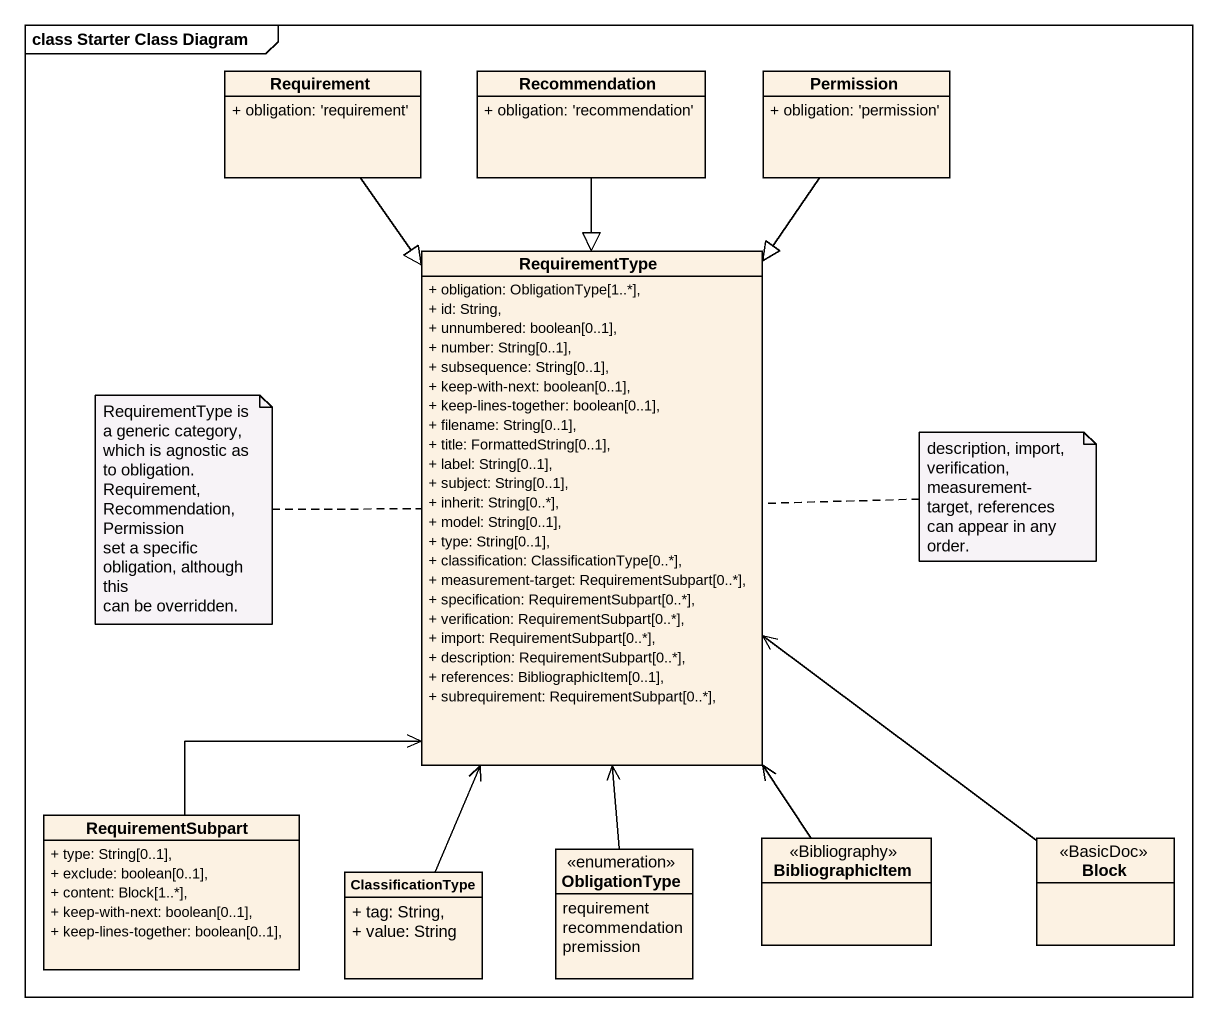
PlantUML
@startuml
mainframe class Starter Class Diagram
hide circle
hide empty members
skinparam classAttributeIconSize 0
class Requirement {
  + obligation: 'requirement'
}
class Recommendation {
  + obligation: 'recommendation'
}
class Permission {
  + obligation: 'permission'
}
class RequirementType {
  + obligation: ObligationType[1..*],
  + id: String,
  + unnumbered: boolean[0..1],
  + number: String[0..1],
  + subsequence: String[0..1],
  + keep-with-next: boolean[0..1],
  + keep-lines-together: boolean[0..1],
  + filename: String[0..1],
  + title: FormattedString[0..1],
  + label: String[0..1],
  + subject: String[0..1],
  + inherit: String[0..*],
  + model: String[0..1],
  + type: String[0..1],
  + classification: ClassificationType[0..*],
  + measurement-target: RequirementSubpart[0..*],
  + specification: RequirementSubpart[0..*],
  + verification: RequirementSubpart[0..*],
  + import: RequirementSubpart[0..*],
  + description: RequirementSubpart[0..*],
  + references: BibliographicItem[0..1],
  + subrequirement: RequirementSubpart[0..*],
}
class RequirementSubpart {
  + type: String[0..1],
  + exclude: boolean[0..1],
  + content: Block[1..*],
  + keep-with-next: boolean[0..1],
  + keep-lines-together: boolean[0..1],
}
class BibliographicItem <<Bibliography>>
class Block <<BasicDoc>>
class ClassificationType {
  + tag: String,
  + value: String
}
enum ObligationType {
  requirement
  recommendation
  premission
}
Requirement --|> RequirementType
Recommendation --|> RequirementType
Permission --|> RequirementType
RequirementType <-- RequirementSubpart
RequirementType <-- BibliographicItem
RequirementType <-- Block
RequirementType <-- ClassificationType
RequirementType <-- ObligationType
note left of RequirementType
  RequirementType is a generic category,
  which is agnostic as to obligation.
  Requirement, Recommendation, Permission
  set a specific obligation, although this
  can be overridden.
end note
note right of RequirementType
  description, import, verification,
  measurement-target, references
  can appear in any order.
end note
@enduml
